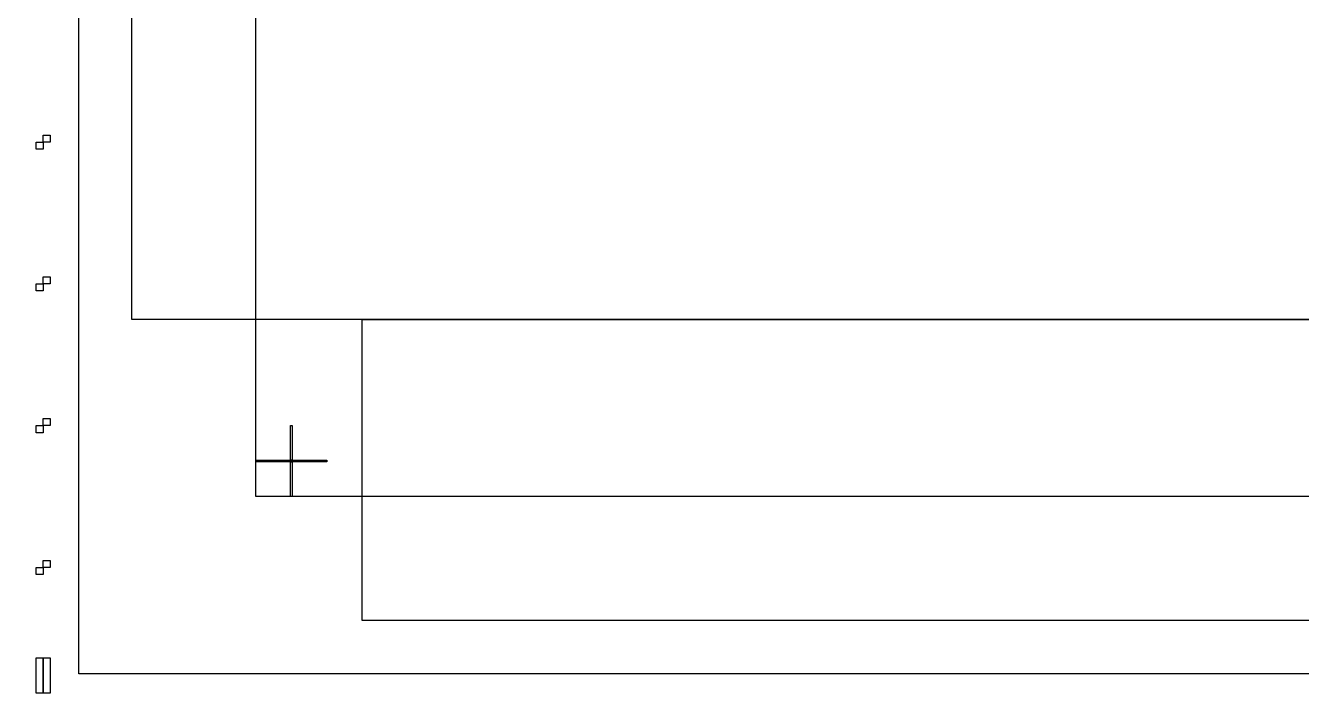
# Model space of a CAD drawing. Extents: x -50000 to 50000, y -50000 to 50000.
# Drawn here: x -14450 to -10850, y 36050 to 37929 of the extents above; entities that cross this region are included whole.
import ezdxf

# ---------------------------------------------------------------- set-up
doc = ezdxf.new("R2010")
doc.units = 0
for name, color, linetype in [('BASEMETAL3', 16, 'CONTINUOUS'), ('FRAME', 14, 'CONTINUOUS'), ('MARKERS', 8, 'CONTINUOUS'), ('XOR', 5, 'CONTINUOUS')]:
    doc.layers.add(name, color=color, linetype=linetype)

# ---------------------------------------------------------------- blocks, each defined once
blk = doc.blocks.new('CHIP_RESONATOR1')
at = {"layer": 'BASEMETAL3'}
for points in [[(150, 1000), (150, 6000), (6850, 6000), (6850, 1000)], [(800, 150), (800, 1000), (6200, 1000), (6200, 150)]]:
    blk.add_lwpolyline(points, close=True, dxfattribs=at)
at = {"layer": 'FRAME'}
for points in [[(0, 0), (0, 7000), (7000, 7000), (7000, 0)], [(500, 500), (500, 6500), (6500, 6500), (6500, 500)]]:
    blk.add_lwpolyline(points, close=True, dxfattribs=at)
at = {"layer": 'MARKERS'}
for points in [[(597.5, 602.5), (597.5, 700), (602.5, 700), (602.5, 602.5)], [(500, 597.5), (500, 602.5), (700, 602.5), (700, 597.5)], [(597.5, 500), (597.5, 597.5), (602.5, 597.5), (602.5, 500)]]:
    blk.add_lwpolyline(points, close=True, dxfattribs=at)
blk = doc.blocks.new('DICINGBORDER')
at = {"layer": 'XOR'}
for points in [[(0, 1600), (0, 1620), (20, 1620), (20, 1600)], [(7180, 1580), (7180, 1600), (7200, 1600), (7200, 1580)], [(0, 1200), (0, 1220), (20, 1220), (20, 1200)], [(7180, 1180), (7180, 1200), (7200, 1200), (7200, 1180)], [(0, 800), (0, 820), (20, 820), (20, 800)], [(7180, 780), (7180, 800), (7200, 800), (7200, 780)], [(0, 400), (0, 420), (20, 420), (20, 400)], [(7180, 380), (7180, 400), (7200, 400), (7200, 380)], [(0, 45), (0, 145), (20, 145), (20, 45)], [(7180, 45), (7180, 145), (7200, 145), (7200, 45)]]:
    blk.add_lwpolyline(points, close=True, dxfattribs=at)

msp = doc.modelspace()

# ---------------------------------------------------------------- linework, layer by layer
at = {"layer": 'FRAME'}
for radius in [50000, 49000]:
    msp.add_circle((0, 0), radius, dxfattribs=at)

# ---------------------------------------------------------------- block references
for name, p in [('DICINGBORDER', (-21600, 36000)), ('DICINGBORDER', (-14400, 36000)), ('CHIP_RESONATOR1', (-14300, 36100))]:
    msp.add_blockref(name, p)

doc.saveas('drawing.dxf')
